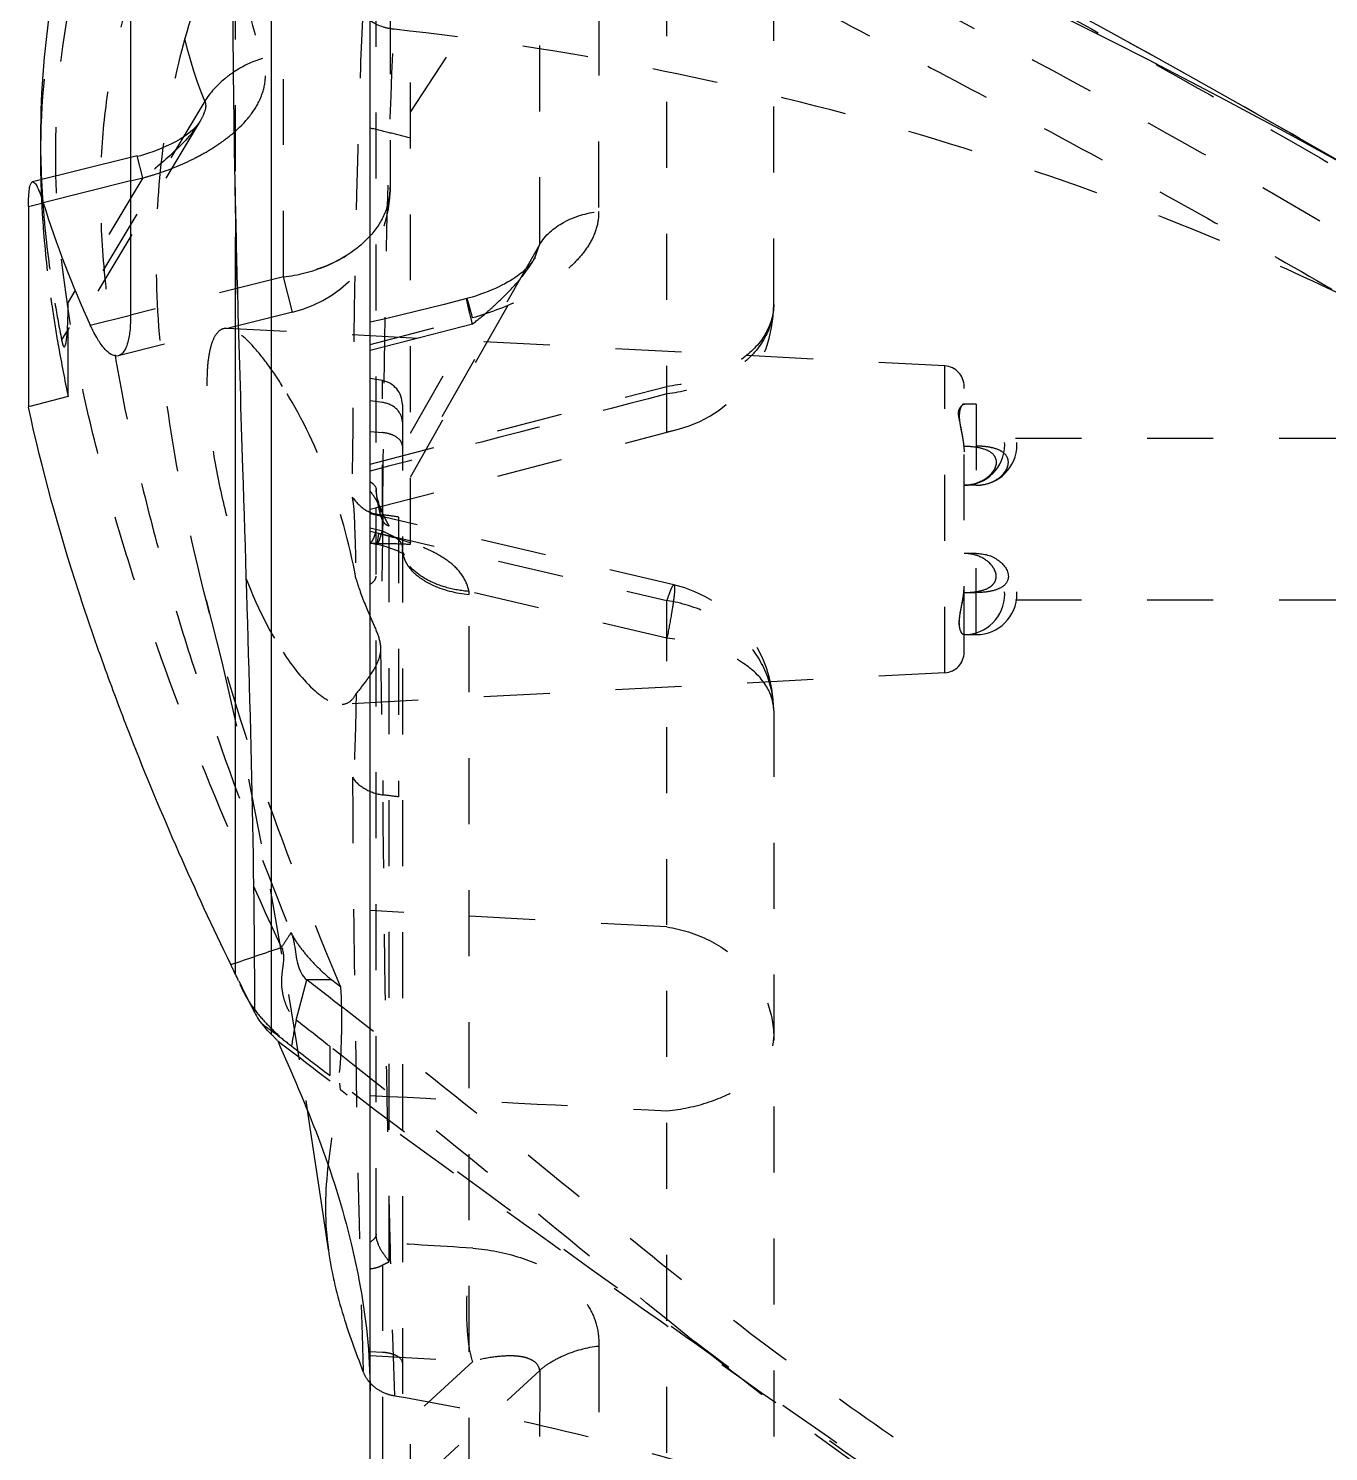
# Model space of a CAD drawing. Header units: millimetres. Extents: x 1540 to 3369, y -3458 to 1222.
# Drawn here: x 2576.2 to 2608.41, y -351.74 to -316.5 of the extents above; entities that cross this region are included whole.
import ezdxf

# ---------------------------------------------------------------- set-up
doc = ezdxf.new("R2010")
doc.units = ezdxf.units.MM
doc.header["$LTSCALE"] = 16.335
doc.linetypes.add('HIDDEN', pattern=[0.2, 0.1, -0.1])
doc.layers.add('21', color=7, linetype='CONTINUOUS')

msp = doc.modelspace()

# ---------------------------------------------------------------- linework, layer by layer
at = {"layer": '21', "color": 7, "linetype": 'Continuous'}
for p, q in [((2584.662, -635.737), (2584.662, -215.737)), ((2582.218, -341.407), (2582.219, -301.655)), ((2578.729, -311.262), (2578.729, -323.593)), ((2578.729, -319.689), (2576.297, -320.296)), ((2578.729, -320.272), (2576.565, -320.811)), ((2581.313, -320.417), (2581.318, -320.63)), ((2581.318, -320.63), (2581.318, -320.639)), ((2576.197, -320.903), (2576.197, -325.869)), ((2581.326, -339.915), (2581.326, -323.299)), ((2577.73, -323.842), (2578.729, -323.593)), ((2581.792, -339.657), (2581.794, -339.901)), ((2581.794, -339.901), (2581.795, -340.145)), ((2581.406, -340.077), (2581.444, -340.157)), ((2581.795, -340.145), (2581.796, -340.858))]:
    msp.add_line(p, q, dxfattribs=at)
at = {"layer": '21', "color": 8, "linetype": 'HIDDEN'}
for p, q in [((2594.662, -323.332), (2594.662, -263.952)), ((2592.018, -326.484), (2592.018, -264.521)), ((2582.518, -322.648), (2582.518, -287.633)), ((2585.162, -289.86), (2585.162, -320.42)), ((2581.328, -323.299), (2581.326, -306.466)), ((2584.812, -346.35), (2584.812, -306.87)), ((2590.332, -312.758), (2590.323, -321.027)), ((2585.662, -318.572), (2588.867, -313.648)), ((2601.621, -316.104), (2603.005, -316.797)), ((2585.662, -329.266), (2585.662, -316.476)), ((2603.005, -316.797), (2603.936, -317.268)), ((2604.14, -317.216), (2603.09, -316.638)), ((2603.936, -317.268), (2604.392, -317.502)), ((2605.132, -317.768), (2604.14, -317.216)), ((2604.392, -317.502), (2604.999, -317.817)), ((2604.999, -317.817), (2605.85, -318.265)), ((2606.168, -318.351), (2605.132, -317.768)), ((2580.567, -318.297), (2577.018, -324.206)), ((2605.85, -318.265), (2606.634, -318.681)), ((2607.376, -319.038), (2606.168, -318.351)), ((2580.444, -318.8), (2577.101, -324.362)), ((2580.433, -318.818), (2580.399, -318.868)), ((2606.634, -318.681), (2607.227, -319)), ((2576.494, -319.189), (2576.494, -319.662)), ((2607.227, -319), (2607.752, -319.286)), ((2608.876, -319.899), (2607.376, -319.038)), ((2607.752, -319.286), (2608.31, -319.593)), ((2608.31, -319.593), (2608.803, -319.867)), ((2578.894, -319.648), (2578.729, -319.689)), ((2579.03, -320.196), (2578.894, -319.648)), ((2579.03, -320.196), (2577.183, -323.271)), ((2578.729, -320.272), (2579.03, -320.196)), ((2581.317, -320.58), (2581.315, -320.416)), ((2581.315, -320.434), (2581.324, -321.713)), ((2581.318, -320.64), (2581.317, -320.58)), ((2576.197, -320.903), (2576.565, -320.811)), ((2576.524, -320.813), (2576.527, -320.869)), ((2581.324, -321.713), (2581.328, -323.073)), ((2588.859, -321.855), (2585.662, -327.487)), ((2588.746, -322.172), (2588.859, -321.855)), ((2585.662, -327.607), (2588.72, -322.219)), ((2588.72, -322.219), (2588.746, -322.172)), ((2582.518, -322.649), (2578.729, -323.593)), ((2582.737, -323.525), (2582.518, -322.649)), ((2577.183, -325.612), (2577.183, -323.271)), ((2587.055, -323.185), (2586.498, -323.328)), ((2587.055, -323.185), (2587.055, -323.185)), ((2582.737, -323.525), (2578.421, -324.602)), ((2584.662, -324.322), (2587.197, -323.663)), ((2585.662, -326.52), (2587.197, -323.816)), ((2587.197, -323.816), (2585.662, -324.212)), ((2598.902, -324.854), (2581.119, -323.922)), ((2585.662, -324.212), (2584.662, -324.47)), ((2598.902, -332.449), (2598.902, -324.854)), ((2584.966, -325.216), (2584.662, -325.163)), ((2584.966, -328.937), (2584.966, -325.216)), ((2577.183, -325.612), (2576.197, -325.869)), ((2584.662, -327.288), (2592.018, -325.358)), ((2599.379, -331.942), (2599.379, -325.361)), ((2584.966, -325.757), (2584.662, -325.713)), ((2585.462, -325.808), (2585.462, -354.982)), ((2599.379, -325.812), (2599.365, -325.796)), ((2599.681, -325.796), (2599.367, -325.796)), ((2599.681, -325.796), (2599.681, -327.808)), ((2584.662, -328.403), (2592.272, -326.428)), ((2584.662, -326.473), (2584.966, -326.503)), ((2690.494, -326.651), (2599.379, -326.651)), ((2584.812, -327.912), (2584.812, -327.917)), ((2599.681, -327.807), (2599.379, -327.807)), ((2592.191, -330.276), (2584.662, -328.519)), ((2584.975, -328.547), (2584.922, -331.849)), ((2585.365, -328.595), (2585.365, -335.525)), ((2584.662, -328.863), (2584.966, -328.937)), ((2584.662, -328.946), (2592.018, -330.663)), ((2584.872, -329.005), (2584.662, -328.956)), ((2585.137, -347.037), (2585.137, -328.813)), ((2584.662, -329.229), (2584.844, -329.273)), ((2584.843, -329.272), (2584.844, -329.273)), ((2584.845, -329.266), (2585.003, -329.307)), ((2585.003, -329.307), (2585.33, -329.425)), ((2585.33, -329.425), (2585.498, -329.517)), ((2585.462, -329.387), (2585.462, -329.379)), ((2599.681, -331.492), (2599.681, -329.495)), ((2585.498, -329.517), (2585.518, -329.533)), ((2599.681, -329.496), (2599.379, -329.496)), ((2592.018, -331.594), (2587.113, -330.435)), ((2587.115, -355.803), (2587.115, -330.513)), ((2599.379, -330.465), (2599.681, -330.465)), ((2592.018, -368.099), (2592.018, -330.663)), ((2690.494, -330.651), (2599.379, -330.651)), ((2599.379, -331.491), (2599.365, -331.507)), ((2599.367, -331.507), (2599.681, -331.507)), ((2584.922, -331.849), (2584.981, -335.474)), ((2598.902, -332.449), (2583.968, -333.232)), ((2594.662, -333.392), (2594.662, -364.947)), ((2592.018, -338.746), (2584.662, -338.338)), ((2582.834, -341.056), (2583.093, -340.056)), ((2583.712, -340.056), (2583.093, -340.056)), ((2583.712, -340.056), (2583.929, -340.221)), ((2583.662, -341.701), (2583.662, -342.422)), ((2583.925, -342.779), (2583.914, -342.614)), ((2584.966, -347.116), (2584.966, -355.536)), ((2584.662, -349.255), (2584.966, -349.278)), ((2584.662, -349.355), (2587.204, -349.503)), ((2587.204, -349.503), (2585.662, -350.926)), ((2585.662, -352.686), (2588.865, -349.726)), ((2585.662, -366.258), (2585.662, -350.926))]:
    msp.add_line(p, q, dxfattribs=at)
for points in [[(2580.399, -318.868), (2580.337, -318.94), (2580.263, -319.013), (2580.174, -319.087), (2580.068, -319.162), (2579.955, -319.233), (2579.84, -319.299), (2579.725, -319.358), (2579.612, -319.412), (2579.5, -319.462), (2579.389, -319.507), (2579.281, -319.548), (2579.174, -319.585)], [(2579.174, -319.585), (2579.072, -319.618), (2578.974, -319.646), (2578.898, -319.667)], [(2588.749, -322.17), (2588.738, -322.19), (2588.727, -322.207), (2588.714, -322.227), (2588.699, -322.248), (2588.677, -322.277), (2588.648, -322.313), (2588.619, -322.348), (2588.589, -322.381), (2588.558, -322.414), (2588.528, -322.445), (2588.496, -322.476), (2588.463, -322.505), (2588.428, -322.535), (2588.39, -322.566), (2588.348, -322.598), (2588.302, -322.632), (2588.251, -322.667), (2588.196, -322.703), (2588.135, -322.741), (2588.07, -322.779), (2588.001, -322.817), (2587.927, -322.856), (2587.849, -322.894), (2587.767, -322.933), (2587.681, -322.971), (2587.591, -323.008), (2587.498, -323.044), (2587.4, -323.079), (2587.3, -323.113)], [(2587.3, -323.113), (2587.195, -323.146), (2587.086, -323.177), (2587.055, -323.185)], [(2586.498, -323.328), (2585.04, -323.684), (2584.662, -323.77)], [(2584.889, -328.304), (2584.877, -328.251), (2584.862, -328.194), (2584.848, -328.148), (2584.838, -328.11), (2584.828, -328.064), (2584.819, -328.007), (2584.813, -327.947), (2584.812, -327.912)], [(2584.874, -328.274), (2584.85, -328.231), (2584.83, -328.195), (2584.823, -328.183)], [(2584.823, -328.183), (2584.824, -328.184), (2584.845, -328.229), (2584.867, -328.283), (2584.887, -328.342), (2584.904, -328.397), (2584.917, -328.437), (2584.923, -328.456)], [(2584.965, -328.474), (2584.943, -328.424), (2584.92, -328.371), (2584.897, -328.321), (2584.874, -328.274)], [(2584.923, -328.456), (2584.929, -328.472), (2584.922, -328.445), (2584.911, -328.4), (2584.889, -328.304)], [(2585.518, -329.533), (2585.518, -329.533), (2585.485, -329.477), (2585.462, -329.379)], [(2585.463, -329.402), (2585.463, -329.393), (2585.462, -329.387)], [(2580.599, -330.65), (2580.986, -332.181), (2581.65, -335.083), (2582.187, -337.81), (2582.641, -340.421)], [(2582.641, -340.421), (2583.066, -343.046), (2583.119, -343.393)], [(2593.453, -349.579), (2592.737, -349.045), (2592.629, -348.96)]]:
    msp.add_lwpolyline(points, dxfattribs=at)
at = {"layer": '21', "color": 7, "linetype": 'Continuous'}
msp.add_lwpolyline([(2583.119, -343.393), (2583.493, -345.849), (2583.621, -346.742)], dxfattribs=at)
at = {"layer": '21', "color": 8, "linetype": 'HIDDEN'}
for centre, radius, start, end in [((4240.673, -319.548), 1651.816, 179.795336, 180.080024), ((2567.177, -391.312), 74.433, 76.01703, 76.41392), ((2567.302, -390.81), 73.916, 75.61793, 76.01689), ((2598.917, -319.66), 22.422, 180.0057, 181.4793), ((2599.884, -319.635), 23.39, 181.4789, 182.8875), ((2600.05, -319.15), 23.555, 182.6337, 184.0871), ((2581.962, -320.42), 3.2, 284.005, 0), ((2607.539, -318.905), 31.083, 187.8737, 188.2), ((2609.053, -318.681), 32.613, 188.2098, 189.7579), ((2606.745, -318.298), 30.308, 189.4976, 191.2391), ((2564.304, -323.278), 12.879, 358.5528, 0.0343), ((2582.115, -317.228), 8.32, 307.6467, 311.0471), ((2591.462, -323.332), 3.2, 280, 0), ((2610.601, -318.421), 34.182, 189.748, 190.0325), ((2612.39, -318.099), 36, 190.0411, 192.0458), ((2598.876, -325.356), 0.503, 359.5935, 87), ((2584.862, -325.807), 0.6, 0, 80), ((2599.379, -326.802), 1.006, 270, 90), ((2599.681, -326.802), 1.006, 270, 90), ((2599.378, -326.823), 0.984, 270.0243, 278.3688), ((2583.149, -329.181), 1.948, 29.7892, 33.1857), ((2583.178, -329.164), 1.914, 27.6779, 29.7851), ((2581.523, -329.927), 3.737, 22.8784, 24.2172), ((2575.554, -399.029), 71.117, 82.06913, 82.38601), ((2584.212, -328.858), 0.6, 318.5904, 0), ((2586.171, -329.372), 0.709, 180.062, 192.7356), ((2599.379, -330.501), 1.006, 270, 90), ((2599.681, -330.501), 1.006, 270, 90), ((2599.38, -330.473), 0.977, 72.4984, 89.9757), ((2585.402, -330.513), 1.713, 0.0031, 2.5938), ((2591.462, -333.392), 3.2, 0, 76.8495), ((2598.876, -331.947), 0.503, 273, 0.4065), ((3152.179, -332.137), 567.959, 180.29261, 181.77895), ((2575.578, -411.186), 76.292, 82.6294, 82.92071), ((2422.503, -548.146), 262.851, 52.10491, 52.34125), ((2433.575, -533.805), 243.783, 52.00024, 52.24688), ((2672.71, -224.655), 147.744, 232.30573, 233.07329), ((2585.556, -346.326), 0.747, 195.5266, 201.4765), ((5519.278, -355.609), 2928.955, 179.873138, 180.091058), ((5706.346, -356.241), 3117.487, 179.880265, 180.083467), ((2585.454, -349.232), 1.137, 248.3889, 260.7578)]:
    msp.add_arc(centre, radius, start, end, dxfattribs=at)
at = {"layer": '21', "color": 7, "linetype": 'Continuous'}
for centre, radius, start, end in [((2599.226, -319.186), 22.73, 180.0084, 182.6405), ((2998.437, -311.965), 417.209, 181.19003, 181.55679), ((2600.881, -313.204), 25.478, 197.3733, 204.6793), ((2556.705, -352.042), 27.445, 25.8458, 26.2232), ((2669.239, -296.522), 98.04, 206.42792, 206.73262), ((2670.875, -295.699), 99.872, 206.73216, 206.88329), ((2583.419, -340.014), 1.829, 207.5003, 213.9129), ((2584.432, -339.156), 3.157, 218.7025, 220.894), ((2571.312, -352.323), 15.431, 44.7555, 45.0281), ((2571.41, -352.226), 15.293, 44.4823, 44.7564), ((2571.508, -352.13), 15.155, 44.2061, 44.4815)]:
    msp.add_arc(centre, radius, start, end, dxfattribs=at)
at = {"layer": '21', "color": 8, "linetype": 'HIDDEN'}
for points, knots in [([(2628.161, -338.702), (2628.066, -337.313), (2627.808, -335.237), (2627.334, -332.495), (2626.789, -329.767), (2625.912, -326.382), (2624.482, -322.424), (2622.662, -318.62), (2620.462, -315.035), (2617.937, -311.682), (2615.115, -308.573), (2612.019, -305.732), (2608.693, -303.157), (2605.177, -300.826), (2601.5, -298.713), (2597.681, -296.834), (2592.47, -294.697), (2588.399, -293.563), (2585.663, -293.025)], [0, 0, 0, 0, 0.062096, 0.093142, 0.124113, 0.18616, 0.248959, 0.311535, 0.3739, 0.436251, 0.49852, 0.560916, 0.623433, 0.685927, 0.748944, 0.812487, 0.875622, 1, 1, 1, 1]), ([(2627.025, -339.693), (2626.536, -337.53), (2625.556, -334.296), (2623.604, -330.209), (2621.758, -327.225), (2619.563, -324.416), (2617.131, -321.82), (2614.506, -319.46), (2611.685, -317.289), (2608.665, -315.204), (2605.443, -313.184), (2602.043, -311.243), (2598.528, -309.397), (2594.976, -307.715), (2590.391, -305.814), (2586.94, -304.655), (2584.66, -303.997)], [0, 0, 0, 0, 0.114642, 0.173467, 0.233714, 0.295635, 0.357376, 0.417369, 0.477868, 0.541236, 0.606983, 0.674348, 0.743547, 0.812145, 0.877393, 1, 1, 1, 1]), ([(2603.09, -316.637), (2601.397, -315.71), (2598.005, -313.896), (2593.696, -311.746), (2590.237, -310.063), (2586.762, -308.444), (2584.147, -307.274), (2582.413, -306.489)], [0, 0, 0, 0, 0.251283, 0.500846, 0.626989, 0.752173, 1, 1, 1, 1]), ([(2583.664, -307.218), (2584.721, -307.686), (2586.323, -308.365), (2588.448, -309.319), (2590.041, -310.078), (2591.633, -310.86), (2593.759, -311.915), (2596.416, -313.25), (2599.582, -314.91), (2603.789, -317.176), (2608.996, -320.132), (2614.134, -323.223), (2618.149, -325.852), (2620.589, -327.586), (2622.471, -329.05), (2624.284, -330.59), (2626.355, -332.779), (2628.291, -335.913), (2629.244, -338.203), (2629.651, -339.395)], [0, 0, 0, 0, 0.060468, 0.090965, 0.121746, 0.152702, 0.183704, 0.245812, 0.308162, 0.37058, 0.495619, 0.621132, 0.683971, 0.746487, 0.777548, 0.808532, 0.870841, 0.934152, 1, 1, 1, 1]), ([(2582.468, -339.248), (2581.757, -337.732), (2580.441, -334.705), (2579.026, -330.889), (2578.108, -327.819), (2577.496, -325.358), (2577.013, -322.59), (2576.745, -318.859), (2577.232, -314.989), (2578.489, -311.932), (2579.568, -310.248), (2580.725, -308.838), (2581.743, -307.941), (2582.462, -307.42)], [0, 0, 0, 0, 0.14568, 0.286977, 0.353777, 0.424323, 0.507487, 0.597902, 0.749227, 0.841626, 0.88296, 0.92276, 1, 1, 1, 1]), ([(2583.662, -308.258), (2584.629, -308.663), (2586.548, -309.554), (2589.437, -311.064), (2592.519, -312.713), (2597.234, -315.238), (2603.347, -318.437), (2609.291, -321.873), (2613.686, -324.564), (2616.743, -326.526), (2619.678, -328.529), (2622.43, -330.68), (2624.977, -333.07), (2626.959, -336.009), (2628.633, -339.274), (2629.46, -341.655), (2629.767, -342.907)], [0, 0, 0, 0, 0.053034, 0.106885, 0.164878, 0.229826, 0.377389, 0.513797, 0.576987, 0.637998, 0.697538, 0.756593, 0.814653, 0.873257, 0.934817, 1, 1, 1, 1]), ([(2582.696, -309.588), (2582.351, -309.935), (2581.677, -310.648), (2580.73, -311.783), (2579.876, -313.018), (2579.167, -314.393), (2578.604, -315.908), (2578.21, -317.565), (2577.986, -319.356), (2577.961, -321.275), (2578.134, -323.3), (2578.468, -325.409), (2578.939, -327.579), (2579.518, -329.797), (2580.194, -332.049), (2581.23, -335.096), (2582.098, -337.371), (2582.705, -338.885)], [0, 0, 0, 0, 0.046961, 0.093904, 0.141404, 0.190424, 0.241677, 0.29578, 0.353128, 0.414241, 0.479213, 0.547519, 0.618581, 0.691832, 0.766969, 0.843726, 1, 1, 1, 1]), ([(2580.598, -330.649), (2580.312, -329.539), (2579.832, -327.361), (2579.393, -324.154), (2579.321, -321.137), (2579.646, -318.358), (2580.294, -315.834), (2581.235, -313.556), (2582.462, -311.529), (2583.419, -310.308), (2583.914, -309.72)], [0, 0, 0, 0, 0.155348, 0.302003, 0.437915, 0.563201, 0.679909, 0.790052, 0.895905, 1, 1, 1, 1]), ([(2580.567, -318.297), (2580.029, -316.998), (2579.654, -314.791), (2579.927, -311.83), (2580.309, -310.308), (2580.56, -309.547)], [0, 0, 0, 0, 0.473783, 0.72997, 1, 1, 1, 1]), ([(2583.933, -310.007), (2584.974, -310.477), (2587.035, -311.451), (2590.083, -313.009), (2593.126, -314.626), (2596.216, -316.254), (2599.355, -317.883), (2602.489, -319.574), (2605.608, -321.299), (2607.672, -322.478), (2608.701, -323.075)], [0, 0, 0, 0, 0.12223, 0.244136, 0.366625, 0.491265, 0.618235, 0.745411, 0.872592, 1, 1, 1, 1]), ([(2581.41, -311.81), (2581.315, -312.726), (2581.31, -314.572), (2581.705, -316.376), (2581.994, -317.24)], [0, 0, 0, 0, 0.502511, 1, 1, 1, 1]), ([(2577.174, -314.539), (2577.062, -314.933), (2576.654, -316.61), (2576.495, -318.345), (2576.495, -319.662)], [0, 0, 0, 0, 0.236979, 1, 1, 1, 1]), ([(2584.478, -316.092), (2584.437, -317.025), (2584.291, -321.026), (2584.236, -325.03), (2584.218, -328.1)], [0, 0, 0, 0, 0.233187, 1, 1, 1, 1]), ([(2585.255, -316.515), (2585.167, -316.506), (2584.875, -316.451), (2584.577, -316.28), (2584.478, -316.092)], [0, 0, 0, 0, 0.294948, 1, 1, 1, 1]), ([(2584.976, -328.543), (2584.985, -327.461), (2585.025, -323.451), (2585.111, -319.44), (2585.255, -316.515)], [0, 0, 0, 0, 0.269764, 1, 1, 1, 1]), ([(2608.701, -323.075), (2606.94, -322.232), (2603.277, -320.704), (2597.539, -318.83), (2591.507, -317.375), (2587.362, -316.747), (2585.255, -316.515)], [0, 0, 0, 0, 0.239566, 0.486247, 0.73996, 1, 1, 1, 1]), ([(2621.48, -328.013), (2620.055, -326.916), (2617.081, -324.844), (2612.477, -321.999), (2607.802, -319.266), (2604.671, -317.504), (2603.09, -316.637)], [0, 0, 0, 0, 0.249289, 0.501921, 0.750128, 1, 1, 1, 1]), ([(2581.306, -319.054), (2581.45, -318.928), (2581.706, -318.666), (2581.978, -318.212), (2582.1, -317.722), (2582.047, -317.394), (2581.994, -317.24)], [0, 0, 0, 0, 0.278631, 0.529835, 0.763035, 1, 1, 1, 1]), ([(2581.279, -317.579), (2581.204, -317.63), (2580.933, -317.832), (2580.695, -318.085), (2580.567, -318.297)], [0, 0, 0, 0, 0.26807, 1, 1, 1, 1]), ([(2580.567, -318.297), (2580.582, -318.334), (2580.601, -318.442), (2580.543, -318.615), (2580.481, -318.738), (2580.444, -318.8)], [0, 0, 0, 0, 0.222231, 0.592913, 1, 1, 1, 1]), ([(2580.442, -318.804), (2580.287, -319.068), (2579.824, -319.558), (2579.32, -319.987), (2579.03, -320.196)], [0, 0, 0, 0, 0.462111, 1, 1, 1, 1]), ([(2580.886, -319.375), (2580.924, -319.35), (2581.069, -319.249), (2581.208, -319.14), (2581.306, -319.054)], [0, 0, 0, 0, 0.256626, 1, 1, 1, 1]), ([(2580.309, -319.712), (2580.36, -319.687), (2580.558, -319.583), (2580.749, -319.468), (2580.886, -319.375)], [0, 0, 0, 0, 0.255766, 1, 1, 1, 1]), ([(2579.03, -320.197), (2579.143, -320.166), (2579.581, -320.037), (2580.006, -319.866), (2580.309, -319.712)], [0, 0, 0, 0, 0.255413, 1, 1, 1, 1]), ([(2582.518, -322.649), (2582.875, -322.604), (2583.552, -322.436), (2584.418, -321.941), (2585.013, -321.251), (2585.162, -320.686), (2585.162, -320.42)], [0, 0, 0, 0, 0.287986, 0.552354, 0.786992, 1, 1, 1, 1]), ([(2585.162, -320.42), (2585.162, -320.626), (2585.077, -321.054), (2584.846, -321.42), (2584.703, -321.587)], [0, 0, 0, 0, 0.483804, 1, 1, 1, 1]), ([(2576.527, -320.869), (2576.537, -321.057), (2576.586, -321.824), (2576.67, -322.588), (2576.75, -323.163)], [0, 0, 0, 0, 0.244974, 1, 1, 1, 1]), ([(2576.555, -320.829), (2576.569, -321.033), (2576.639, -321.86), (2576.75, -322.683), (2576.853, -323.299)], [0, 0, 0, 0, 0.246412, 1, 1, 1, 1]), ([(2590.323, -321.027), (2590.327, -321.17), (2590.285, -321.465), (2590.085, -321.879), (2589.778, -322.265), (2589.23, -322.756), (2588.369, -323.264), (2587.602, -323.549), (2587.197, -323.663)], [0, 0, 0, 0, 0.098645, 0.201988, 0.314498, 0.437255, 0.708926, 1, 1, 1, 1]), ([(2588.859, -321.855), (2588.993, -321.618), (2589.459, -321.223), (2590.024, -321.066), (2590.323, -321.027)], [0, 0, 0, 0, 0.474563, 1, 1, 1, 1]), ([(2584.703, -321.587), (2584.582, -321.73), (2583.972, -322.289), (2583.146, -322.569), (2582.518, -322.648)], [0, 0, 0, 0, 0.228781, 1, 1, 1, 1]), ([(2588.276, -322.82), (2588.318, -322.772), (2588.479, -322.582), (2588.628, -322.381), (2588.721, -322.22)], [0, 0, 0, 0, 0.256221, 1, 1, 1, 1]), ([(2587.578, -323.502), (2587.641, -323.448), (2587.884, -323.231), (2588.115, -323.001), (2588.276, -322.82)], [0, 0, 0, 0, 0.254941, 1, 1, 1, 1]), ([(2587.197, -323.816), (2587.174, -323.724), (2587.143, -323.597), (2587.106, -323.44), (2587.085, -323.35), (2587.072, -323.282), (2587.059, -323.231), (2587.058, -323.205), (2587.052, -323.187), (2587.055, -323.185)], [0, 0, 0, 0, 0.435884, 0.608394, 0.749453, 0.858648, 0.936403, 0.983265, 1, 1, 1, 1]), ([(2587.055, -323.185), (2587.058, -323.184), (2587.061, -323.199), (2587.069, -323.215), (2587.081, -323.255), (2587.097, -323.306), (2587.116, -323.374), (2587.15, -323.494), (2587.177, -323.592), (2587.197, -323.663)], [0, 0, 0, 0, 0.015774, 0.061458, 0.138232, 0.246909, 0.387821, 0.560599, 1, 1, 1, 1]), ([(2594.662, -323.332), (2594.662, -323.597), (2594.513, -324.159), (2593.917, -324.845), (2593.052, -325.336), (2592.375, -325.503), (2592.018, -325.547)], [0, 0, 0, 0, 0.212358, 0.446758, 0.711389, 1, 1, 1, 1]), ([(2594.662, -323.332), (2594.662, -323.575), (2594.506, -324.101), (2593.905, -324.723), (2593.044, -325.167), (2592.373, -325.318), (2592.018, -325.358)], [0, 0, 0, 0, 0.202589, 0.433524, 0.702148, 1, 1, 1, 1]), ([(2577.1, -324.363), (2577.12, -324.329), (2577.137, -324.228), (2577.158, -324.058), (2577.17, -323.842), (2577.176, -323.686), (2577.178, -323.604)], [0, 0, 0, 0, 0.155055, 0.389815, 0.675781, 1, 1, 1, 1]), ([(2577.018, -324.206), (2577.025, -324.24), (2577.04, -324.295), (2577.053, -324.352), (2577.084, -324.387), (2577.097, -324.37), (2577.1, -324.363)], [0, 0, 0, 0, 0.492211, 0.780547, 0.894405, 1, 1, 1, 1]), ([(2581.119, -323.922), (2581.062, -323.919), (2580.933, -323.953), (2580.794, -324.129), (2580.699, -324.391), (2580.638, -324.746), (2580.613, -325.19), (2580.627, -325.712), (2580.677, -326.301), (2580.796, -327.174), (2581.024, -328.312), (2581.503, -330.026), (2582.045, -331.244), (2582.507, -331.944)], [0, 0, 0, 0, 0.019961, 0.043386, 0.075205, 0.117116, 0.169199, 0.230674, 0.30021, 0.376119, 0.539513, 0.706013, 1, 1, 1, 1]), ([(2582.494, -325.358), (2582.367, -325.157), (2582.126, -324.799), (2581.76, -324.349), (2581.446, -324.045), (2581.217, -323.927), (2581.119, -323.922)], [0, 0, 0, 0, 0.350971, 0.639113, 0.854613, 1, 1, 1, 1]), ([(2584.311, -330.114), (2584.153, -329.233), (2583.682, -327.583), (2582.925, -326.043), (2582.494, -325.358)], [0, 0, 0, 0, 0.524857, 1, 1, 1, 1]), ([(2585.462, -326.24), (2585.462, -326.125), (2585.341, -325.876), (2585.096, -325.776), (2584.966, -325.757)], [0, 0, 0, 0, 0.46732, 1, 1, 1, 1]), ([(2599.242, -325.957), (2599.225, -326.02), (2599.254, -326.175), (2599.304, -326.412), (2599.352, -326.688), (2599.379, -326.881), (2599.379, -326.98)], [0, 0, 0, 0, 0.189658, 0.436324, 0.713632, 1, 1, 1, 1]), ([(2599.379, -325.812), (2599.379, -325.807), (2599.377, -325.798), (2599.364, -325.794), (2599.351, -325.803), (2599.328, -325.829), (2599.284, -325.876), (2599.25, -325.925), (2599.242, -325.957)], [0, 0, 0, 0, 0.057153, 0.101732, 0.1604, 0.25144, 0.566573, 1, 1, 1, 1]), ([(2599.29, -325.895), (2599.285, -325.909), (2599.265, -325.976), (2599.258, -326.046), (2599.259, -326.101)], [0, 0, 0, 0, 0.209697, 1, 1, 1, 1]), ([(2599.367, -325.796), (2599.353, -325.796), (2599.319, -325.833), (2599.3, -325.869), (2599.29, -325.895)], [0, 0, 0, 0, 0.341422, 1, 1, 1, 1]), ([(2599.259, -326.101), (2599.259, -326.117), (2599.262, -326.188), (2599.272, -326.259), (2599.281, -326.313)], [0, 0, 0, 0, 0.230372, 1, 1, 1, 1]), ([(2599.281, -326.313), (2599.284, -326.332), (2599.298, -326.41), (2599.314, -326.488), (2599.326, -326.547)], [0, 0, 0, 0, 0.240232, 1, 1, 1, 1]), ([(2585.221, -326.565), (2585.201, -326.557), (2585.119, -326.527), (2585.033, -326.51), (2584.966, -326.503)], [0, 0, 0, 0, 0.237989, 1, 1, 1, 1]), ([(2585.462, -326.836), (2585.462, -326.781), (2585.4, -326.657), (2585.286, -326.592), (2585.221, -326.565)], [0, 0, 0, 0, 0.434404, 1, 1, 1, 1]), ([(2599.379, -326.838), (2599.486, -326.838), (2599.687, -326.852), (2599.886, -326.905), (2599.971, -326.949)], [0, 0, 0, 0, 0.527958, 1, 1, 1, 1]), ([(2600.476, -327.237), (2600.476, -327.177), (2600.43, -327.045), (2600.251, -326.926), (2600.026, -326.862), (2599.86, -326.844), (2599.772, -326.84)], [0, 0, 0, 0, 0.206803, 0.434366, 0.702704, 1, 1, 1, 1]), ([(2599.971, -326.949), (2600.028, -326.978), (2600.132, -327.052), (2600.174, -327.178), (2600.175, -327.237)], [0, 0, 0, 0, 0.521627, 1, 1, 1, 1]), ([(2600.175, -327.237), (2600.175, -327.374), (2599.977, -327.66), (2599.685, -327.773), (2599.522, -327.797)], [0, 0, 0, 0, 0.454005, 1, 1, 1, 1]), ([(2584.662, -327.718), (2584.684, -327.731), (2584.753, -327.775), (2584.81, -327.854), (2584.812, -327.912)], [0, 0, 0, 0, 0.304903, 1, 1, 1, 1]), ([(2599.681, -327.807), (2599.833, -327.807), (2600.126, -327.74), (2600.363, -327.539), (2600.428, -327.417)], [0, 0, 0, 0, 0.522626, 1, 1, 1, 1]), ([(2584.812, -327.917), (2584.812, -327.942), (2584.816, -328.046), (2584.83, -328.15), (2584.845, -328.228)], [0, 0, 0, 0, 0.242375, 1, 1, 1, 1]), ([(2584.218, -328.1), (2584.235, -328.196), (2584.26, -328.378), (2584.272, -328.643), (2584.278, -328.893), (2584.292, -329.22), (2584.302, -329.627), (2584.308, -329.952), (2584.311, -330.114)], [0, 0, 0, 0, 0.14554, 0.272714, 0.394084, 0.517033, 0.759929, 1, 1, 1, 1]), ([(2584.218, -328.1), (2584.305, -328.204), (2584.499, -328.446), (2584.811, -328.53), (2584.976, -328.543)], [0, 0, 0, 0, 0.451755, 1, 1, 1, 1]), ([(2584.845, -328.228), (2584.857, -328.294), (2584.886, -328.421), (2584.916, -328.548), (2584.936, -328.606)], [0, 0, 0, 0, 0.522024, 1, 1, 1, 1]), ([(2584.96, -328.664), (2584.978, -328.7), (2585.023, -328.768), (2585.098, -328.805), (2585.137, -328.813)], [0, 0, 0, 0, 0.496126, 1, 1, 1, 1]), ([(2584.872, -329.006), (2584.863, -329.056), (2584.85, -329.136), (2584.839, -329.216), (2584.84, -329.245)], [0, 0, 0, 0, 0.64108, 1, 1, 1, 1]), ([(2584.845, -329.266), (2584.853, -329.268), (2584.868, -329.227), (2584.892, -329.177), (2584.927, -329.066), (2584.952, -328.985), (2584.966, -328.937)], [0, 0, 0, 0, 0.070318, 0.25911, 0.569078, 1, 1, 1, 1]), ([(2584.966, -328.937), (2585.027, -328.969), (2585.143, -329.024), (2585.303, -329.103), (2585.432, -329.212), (2585.462, -329.319), (2585.462, -329.372)], [0, 0, 0, 0, 0.295266, 0.553554, 0.769748, 1, 1, 1, 1]), ([(2584.662, -329.244), (2584.829, -329.246), (2585.162, -329.243), (2585.495, -329.261), (2585.661, -329.266)], [0, 0, 0, 0, 0.501301, 1, 1, 1, 1]), ([(2584.84, -329.245), (2584.84, -329.248), (2584.84, -329.254), (2584.841, -329.265), (2584.845, -329.266)], [0, 0, 0, 0, 0.397665, 1, 1, 1, 1]), ([(2587.113, -330.436), (2587.084, -330.29), (2586.959, -330.005), (2586.615, -329.676), (2586.179, -329.423), (2585.853, -329.296), (2585.683, -329.238)], [0, 0, 0, 0, 0.228192, 0.463259, 0.721631, 1, 1, 1, 1]), ([(2585.48, -329.528), (2585.494, -329.591), (2585.525, -329.675), (2585.569, -329.751), (2585.581, -329.771)], [0, 0, 0, 0, 0.742429, 1, 1, 1, 1]), ([(2587.113, -330.436), (2586.919, -330.422), (2586.548, -330.357), (2585.957, -330.122), (2585.569, -329.798), (2585.488, -329.538)], [0, 0, 0, 0, 0.302666, 0.576376, 1, 1, 1, 1]), ([(2585.581, -329.771), (2585.6, -329.802), (2585.693, -329.933), (2585.816, -330.04), (2585.917, -330.11)], [0, 0, 0, 0, 0.233521, 1, 1, 1, 1]), ([(2600.103, -329.848), (2600.081, -329.813), (2599.967, -329.674), (2599.804, -329.582), (2599.674, -329.541)], [0, 0, 0, 0, 0.235749, 1, 1, 1, 1]), ([(2599.681, -329.496), (2599.87, -329.496), (2600.221, -329.587), (2600.476, -329.907), (2600.476, -330.065)], [0, 0, 0, 0, 0.545203, 1, 1, 1, 1]), ([(2584.311, -330.114), (2584.335, -330.197), (2584.436, -330.517), (2584.564, -330.827), (2584.662, -331.055)], [0, 0, 0, 0, 0.258785, 1, 1, 1, 1]), ([(2584.662, -330.255), (2584.678, -330.246), (2584.73, -330.213), (2584.776, -330.167), (2584.795, -330.127)], [0, 0, 0, 0, 0.285371, 1, 1, 1, 1]), ([(2585.917, -330.11), (2585.995, -330.165), (2586.364, -330.377), (2586.788, -330.48), (2587.115, -330.513)], [0, 0, 0, 0, 0.225655, 1, 1, 1, 1]), ([(2600.476, -330.065), (2600.476, -330.131), (2600.42, -330.275), (2600.214, -330.393), (2599.962, -330.453), (2599.777, -330.465), (2599.681, -330.465)], [0, 0, 0, 0, 0.203174, 0.431656, 0.703054, 1, 1, 1, 1]), ([(2600.175, -330.066), (2600.175, -330.048), (2600.167, -329.971), (2600.135, -329.898), (2600.103, -329.848)], [0, 0, 0, 0, 0.23307, 1, 1, 1, 1]), ([(2592.018, -330.663), (2592.037, -330.606), (2592.07, -330.51), (2592.119, -330.383), (2592.151, -330.318), (2592.179, -330.276), (2592.19, -330.278)], [0, 0, 0, 0, 0.421637, 0.72839, 0.919352, 1, 1, 1, 1]), ([(2592.19, -330.278), (2592.2, -330.28), (2592.209, -330.321), (2592.208, -330.383), (2592.2, -330.498), (2592.182, -330.647), (2592.154, -330.837), (2592.101, -331.157), (2592.053, -331.413), (2592.018, -331.594)], [0, 0, 0, 0, 0.021261, 0.072481, 0.156197, 0.270982, 0.414847, 0.585713, 1, 1, 1, 1]), ([(2599.259, -331.202), (2599.261, -331.096), (2599.301, -330.867), (2599.35, -330.642), (2599.365, -330.519)], [0, 0, 0, 0, 0.460791, 1, 1, 1, 1]), ([(2599.379, -330.465), (2599.486, -330.465), (2599.687, -330.45), (2599.886, -330.398), (2599.971, -330.354)], [0, 0, 0, 0, 0.527957, 1, 1, 1, 1]), ([(2583.929, -340.221), (2583.264, -338.63), (2582.019, -335.485), (2581.01, -332.253), (2580.598, -330.649)], [0, 0, 0, 0, 0.510153, 1, 1, 1, 1]), ([(2594.662, -333.392), (2594.662, -333.07), (2594.525, -332.407), (2593.945, -331.555), (2593.075, -330.934), (2592.379, -330.718), (2592.018, -330.663)], [0, 0, 0, 0, 0.234982, 0.47834, 0.733997, 1, 1, 1, 1]), ([(2599.292, -330.929), (2599.296, -330.904), (2599.316, -330.8), (2599.337, -330.697), (2599.351, -330.617)], [0, 0, 0, 0, 0.240834, 1, 1, 1, 1]), ([(2584.662, -331.055), (2584.721, -331.19), (2584.836, -331.442), (2584.921, -331.715), (2584.923, -331.848)], [0, 0, 0, 0, 0.525586, 1, 1, 1, 1]), ([(2599.367, -331.507), (2599.355, -331.507), (2599.326, -331.479), (2599.271, -331.385), (2599.258, -331.278), (2599.259, -331.202)], [0, 0, 0, 0, 0.110525, 0.316835, 1, 1, 1, 1]), ([(2599.261, -331.212), (2599.261, -331.191), (2599.265, -331.096), (2599.279, -331.002), (2599.292, -330.929)], [0, 0, 0, 0, 0.225282, 1, 1, 1, 1]), ([(2599.292, -331.411), (2599.287, -331.398), (2599.267, -331.333), (2599.261, -331.265), (2599.261, -331.212)], [0, 0, 0, 0, 0.20923, 1, 1, 1, 1]), ([(2594.662, -333.392), (2594.662, -333.174), (2594.496, -332.693), (2593.891, -332.15), (2593.035, -331.761), (2592.372, -331.629), (2592.018, -331.594)], [0, 0, 0, 0, 0.189749, 0.416514, 0.690457, 1, 1, 1, 1]), ([(2599.379, -331.491), (2599.379, -331.497), (2599.37, -331.514), (2599.34, -331.493), (2599.315, -331.463), (2599.299, -331.43), (2599.292, -331.411)], [0, 0, 0, 0, 0.122366, 0.284773, 0.577902, 1, 1, 1, 1]), ([(2582.507, -331.944), (2582.736, -332.291), (2583.083, -332.745), (2583.612, -333.152), (2583.863, -333.237), (2583.968, -333.232)], [0, 0, 0, 0, 0.622923, 0.841734, 1, 1, 1, 1]), ([(2584.923, -331.848), (2584.923, -331.91), (2584.889, -332.15), (2584.761, -332.36), (2584.663, -332.507)], [0, 0, 0, 0, 0.261454, 1, 1, 1, 1]), ([(2584.663, -332.507), (2584.633, -332.552), (2584.522, -332.71), (2584.403, -332.86), (2584.316, -332.967)], [0, 0, 0, 0, 0.283081, 1, 1, 1, 1]), ([(2583.968, -333.232), (2584.038, -333.228), (2584.19, -333.171), (2584.279, -333.04), (2584.316, -332.967)], [0, 0, 0, 0, 0.461002, 1, 1, 1, 1]), ([(2584.316, -332.967), (2584.313, -333.147), (2584.307, -333.505), (2584.297, -333.95), (2584.283, -334.303), (2584.275, -334.561), (2584.264, -334.807), (2584.229, -334.962), (2584.227, -335.037)], [0, 0, 0, 0, 0.260241, 0.517951, 0.644375, 0.771665, 0.891236, 1, 1, 1, 1]), ([(2584.227, -335.037), (2584.294, -335.157), (2584.537, -335.356), (2584.823, -335.454), (2584.981, -335.474)], [0, 0, 0, 0, 0.464432, 1, 1, 1, 1]), ([(2585.271, -350.354), (2585.229, -349.058), (2585.086, -344.099), (2585.018, -339.138), (2584.981, -335.474)], [0, 0, 0, 0, 0.261377, 1, 1, 1, 1]), ([(2582.705, -338.885), (2582.684, -338.916), (2582.604, -339.036), (2582.528, -339.159), (2582.468, -339.248)], [0, 0, 0, 0, 0.256477, 1, 1, 1, 1]), ([(2582.705, -338.885), (2582.744, -338.98), (2582.833, -339.375), (2582.852, -339.863), (2583.093, -340.056)], [0, 0, 0, 0, 0.249735, 1, 1, 1, 1]), ([(2582.705, -338.886), (2582.758, -339.002), (2582.901, -339.222), (2583.148, -339.523), (2583.419, -339.804), (2583.61, -339.978), (2583.712, -340.056)], [0, 0, 0, 0, 0.24757, 0.500794, 0.753207, 1, 1, 1, 1]), ([(2592.018, -338.746), (2592.379, -338.801), (2593.075, -339.017), (2593.945, -339.639), (2594.525, -340.49), (2594.662, -341.153), (2594.662, -341.475)], [0, 0, 0, 0, 0.266003, 0.52166, 0.765018, 1, 1, 1, 1]), ([(2582.468, -339.248), (2582.529, -339.378), (2582.518, -339.62), (2582.469, -339.927), (2582.457, -340.194), (2582.503, -340.462), (2582.579, -340.704), (2582.692, -340.903), (2582.787, -341.006), (2582.834, -341.056)], [0, 0, 0, 0, 0.22598, 0.35512, 0.494823, 0.642373, 0.781321, 0.891316, 1, 1, 1, 1]), ([(2581.434, -340.16), (2581.468, -340.235), (2581.537, -340.386), (2581.707, -340.677), (2581.969, -341.014), (2582.325, -341.375), (2582.581, -341.592), (2582.713, -341.692)], [0, 0, 0, 0, 0.122234, 0.246905, 0.501193, 0.754862, 1, 1, 1, 1]), ([(2583.929, -340.221), (2583.934, -340.304), (2583.946, -340.471), (2583.947, -340.637), (2583.95, -340.72)], [0, 0, 0, 0, 0.500324, 1, 1, 1, 1]), ([(2583.95, -340.714), (2583.968, -341.39), (2583.916, -342.405), (2583.739, -343.74), (2583.644, -344.404), (2583.61, -344.736)], [0, 0, 0, 0, 0.502021, 0.751824, 1, 1, 1, 1]), ([(2608.391, -358.785), (2607.365, -358.08), (2605.314, -356.661), (2602.226, -354.528), (2599.107, -352.407), (2595.984, -350.254), (2592.941, -347.959), (2589.972, -345.54), (2586.996, -343.097), (2584.97, -341.508), (2583.951, -340.715)], [0, 0, 0, 0, 0.122777, 0.246119, 0.370139, 0.494882, 0.62021, 0.746032, 0.872603, 1, 1, 1, 1]), ([(2581.968, -341.13), (2582.092, -341.222), (2582.345, -341.402), (2582.589, -341.596), (2582.712, -341.692)], [0, 0, 0, 0, 0.495791, 1, 1, 1, 1]), ([(2592.018, -343.298), (2592.372, -343.262), (2593.036, -343.129), (2593.892, -342.734), (2594.497, -342.182), (2594.662, -341.696), (2594.662, -341.475)], [0, 0, 0, 0, 0.308277, 0.581628, 0.808833, 1, 1, 1, 1]), ([(2592.629, -348.96), (2591.133, -347.763), (2588.178, -345.301), (2585.183, -342.889), (2583.662, -341.701)], [0, 0, 0, 0, 0.498208, 1, 1, 1, 1]), ([(2593.452, -349.583), (2592.656, -349.02), (2589.444, -346.743), (2586.265, -344.416), (2583.914, -342.614)], [0, 0, 0, 0, 0.247642, 1, 1, 1, 1]), ([(2630.573, -378.648), (2630.376, -378.455), (2629.97, -377.976), (2629.332, -377.161), (2628.579, -376.202), (2627.358, -374.741), (2625.482, -372.851), (2622.811, -370.679), (2619.869, -368.453), (2616.78, -366.176), (2613.611, -363.877), (2610.386, -361.585), (2607.137, -359.286), (2603.869, -356.974), (2600.577, -354.656), (2596.146, -351.549), (2591.704, -348.409), (2587.251, -345.231), (2585.029, -343.608), (2583.925, -342.779)], [0, 0, 0, 0, 0.013985, 0.031847, 0.052667, 0.075931, 0.128606, 0.187699, 0.250792, 0.316155, 0.382736, 0.449817, 0.517244, 0.585079, 0.653305, 0.721895, 0.860149, 0.929814, 1, 1, 1, 1]), ([(2584.812, -346.35), (2584.812, -346.387), (2584.776, -346.473), (2584.704, -346.524), (2584.662, -346.548)], [0, 0, 0, 0, 0.438194, 1, 1, 1, 1]), ([(2584.836, -346.526), (2584.825, -346.484), (2584.814, -346.424), (2584.812, -346.365), (2584.812, -346.35)], [0, 0, 0, 0, 0.739178, 1, 1, 1, 1]), ([(2587.204, -349.503), (2587.142, -349.327), (2587.077, -348.898), (2587.046, -348.207), (2587.081, -347.451), (2587.151, -346.942), (2587.204, -346.698)], [0, 0, 0, 0, 0.197874, 0.455363, 0.735395, 1, 1, 1, 1]), ([(2587.204, -346.698), (2587.604, -346.732), (2588.373, -346.88), (2589.395, -347.348), (2590.035, -347.986), (2590.299, -348.613), (2590.334, -348.952), (2590.33, -349.124)], [0, 0, 0, 0, 0.277952, 0.535718, 0.768234, 0.881389, 1, 1, 1, 1]), ([(2585.137, -347.037), (2585.124, -347.018), (2585.072, -346.945), (2585.019, -346.873), (2584.982, -346.818)], [0, 0, 0, 0, 0.25807, 1, 1, 1, 1]), ([(2584.662, -347.213), (2584.716, -347.202), (2584.795, -347.188), (2584.899, -347.157), (2584.944, -347.129), (2584.966, -347.116)], [0, 0, 0, 0, 0.50695, 0.755666, 1, 1, 1, 1]), ([(2588.865, -349.726), (2588.943, -349.655), (2589.135, -349.516), (2589.61, -349.27), (2590.033, -349.152), (2590.33, -349.124)], [0, 0, 0, 0, 0.196709, 0.440796, 1, 1, 1, 1]), ([(2607.751, -359.705), (2606.49, -358.833), (2603.964, -357.08), (2600.156, -354.452), (2596.964, -352.258), (2594.464, -350.408), (2593.238, -349.446), (2592.629, -348.96)], [0, 0, 0, 0, 0.247838, 0.497175, 0.74813, 0.873986, 1, 1, 1, 1]), ([(2585.462, -349.535), (2585.462, -349.462), (2585.335, -349.359), (2585.156, -349.303), (2585.032, -349.283), (2584.966, -349.278)], [0, 0, 0, 0, 0.372381, 0.662393, 1, 1, 1, 1]), ([(2588.865, -349.726), (2588.854, -349.661), (2588.791, -349.536), (2588.617, -349.438), (2588.427, -349.385), (2588.128, -349.356), (2587.714, -349.388), (2587.376, -349.455), (2587.204, -349.503)], [0, 0, 0, 0, 0.109866, 0.213116, 0.319256, 0.434388, 0.705706, 1, 1, 1, 1]), ([(2584.493, -349.768), (2584.521, -349.84), (2584.573, -349.931), (2584.639, -350.011), (2584.657, -350.03)], [0, 0, 0, 0, 0.74298, 1, 1, 1, 1]), ([(2629.66, -377.476), (2629.272, -377.008), (2628.436, -375.949), (2627.023, -374.273), (2625.239, -372.522), (2623.187, -370.749), (2620.944, -368.985), (2618.591, -367.223), (2616.177, -365.459), (2612.891, -363.115), (2608.713, -360.211), (2603.677, -356.687), (2598.568, -353.165), (2595.159, -350.788), (2593.452, -349.583)], [0, 0, 0, 0, 0.03974, 0.088267, 0.143346, 0.203026, 0.265608, 0.329977, 0.395316, 0.461228, 0.594041, 0.728121, 0.86334, 1, 1, 1, 1]), ([(2584.657, -350.03), (2584.682, -350.058), (2584.792, -350.165), (2584.927, -350.246), (2585.035, -350.289)], [0, 0, 0, 0, 0.241528, 1, 1, 1, 1]), ([(2585.271, -350.354), (2586.69, -350.599), (2589.5, -351.178), (2594.966, -352.694), (2598.932, -354.198), (2601.498, -355.327)], [0, 0, 0, 0, 0.253894, 0.505563, 1, 1, 1, 1])]:
    msp.add_open_spline(points, degree=3, knots=knots, dxfattribs=at)
at = {"layer": '21', "color": 7, "linetype": 'Continuous'}
for points, knots in [([(2581.292, -311.792), (2581.278, -312.514), (2581.241, -315.389), (2581.27, -318.265), (2581.313, -320.417)], [0, 0, 0, 0, 0.251121, 1, 1, 1, 1]), ([(2577.011, -314.566), (2576.927, -314.935), (2576.622, -316.457), (2576.496, -318.015), (2576.496, -319.189)], [0, 0, 0, 0, 0.24388, 1, 1, 1, 1]), ([(2576.197, -320.903), (2576.197, -320.82), (2576.2, -320.675), (2576.217, -320.485), (2576.239, -320.366), (2576.276, -320.301), (2576.297, -320.296)], [0, 0, 0, 0, 0.394726, 0.696781, 0.895766, 1, 1, 1, 1]), ([(2576.297, -320.296), (2576.316, -320.291), (2576.373, -320.333), (2576.461, -320.504), (2576.523, -320.677), (2576.565, -320.811)], [0, 0, 0, 0, 0.099284, 0.293366, 1, 1, 1, 1]), ([(2581.382, -323.3), (2581.418, -324.662), (2581.586, -330.114), (2581.768, -335.566), (2581.792, -339.657)], [0, 0, 0, 0, 0.249823, 1, 1, 1, 1]), ([(2578.421, -324.601), (2578.304, -324.631), (2578.085, -324.458), (2577.897, -324.176), (2577.785, -323.962), (2577.73, -323.842)], [0, 0, 0, 0, 0.338007, 0.626838, 1, 1, 1, 1]), ([(2578.729, -323.593), (2578.729, -323.728), (2578.718, -323.972), (2578.662, -324.315), (2578.542, -324.571), (2578.421, -324.601)], [0, 0, 0, 0, 0.369653, 0.65829, 1, 1, 1, 1]), ([(2581.209, -339.678), (2580.764, -338.759), (2579.903, -336.893), (2578.88, -334.453), (2578.07, -332.295), (2577.138, -329.6), (2576.53, -327.416), (2576.197, -325.87)], [0, 0, 0, 0, 0.207955, 0.418785, 0.539064, 0.677695, 1, 1, 1, 1]), ([(2581.321, -339.916), (2581.308, -339.89), (2581.29, -339.834), (2581.262, -339.782), (2581.248, -339.756)], [0, 0, 0, 0, 0.499186, 1, 1, 1, 1]), ([(2582.372, -341.563), (2582.72, -342.362), (2583.438, -343.993), (2583.981, -345.696), (2584.194, -346.582)], [0, 0, 0, 0, 0.488978, 1, 1, 1, 1]), ([(2583.61, -344.736), (2583.575, -345.07), (2583.532, -345.74), (2583.585, -346.41), (2583.629, -346.741)], [0, 0, 0, 0, 0.500454, 1, 1, 1, 1]), ([(2583.629, -346.741), (2583.7, -347.263), (2583.939, -348.292), (2584.304, -349.279), (2584.493, -349.768)], [0, 0, 0, 0, 0.50113, 1, 1, 1, 1]), ([(2584.194, -346.582), (2584.265, -346.878), (2584.523, -348.08), (2584.662, -349.313), (2584.662, -350.239)], [0, 0, 0, 0, 0.247487, 1, 1, 1, 1])]:
    msp.add_open_spline(points, degree=3, knots=knots, dxfattribs=at)
at = {"layer": '21', "color": 8, "linetype": 'HIDDEN'}
for points in [[(2581.994, -317.24), (2581.741, -317.314), (2581.498, -317.432), (2581.279, -317.579)], [(2592.018, -325.547), (2589.566, -326.182), (2587.114, -326.817), (2584.662, -327.455)], [(2599.326, -326.547), (2599.333, -326.584), (2599.339, -326.62), (2599.346, -326.656)], [(2599.346, -326.656), (2599.353, -326.699), (2599.36, -326.741), (2599.365, -326.784)], [(2599.365, -326.784), (2599.373, -326.849), (2599.379, -326.914), (2599.379, -326.98)], [(2599.772, -326.84), (2599.742, -326.839), (2599.711, -326.839), (2599.681, -326.839)], [(2600.428, -327.417), (2600.445, -327.384), (2600.459, -327.349), (2600.467, -327.313)], [(2600.467, -327.313), (2600.473, -327.288), (2600.476, -327.263), (2600.476, -327.237)], [(2584.779, -328.114), (2584.744, -328.059), (2584.705, -328.006), (2584.662, -327.956)], [(2584.932, -328.394), (2584.913, -328.354), (2584.894, -328.314), (2584.874, -328.274)], [(2584.936, -328.606), (2584.943, -328.626), (2584.951, -328.645), (2584.96, -328.664)], [(2585.017, -328.593), (2584.998, -328.554), (2584.981, -328.514), (2584.965, -328.474)], [(2585.075, -328.705), (2585.056, -328.668), (2585.036, -328.631), (2585.017, -328.593)], [(2585.137, -328.813), (2585.113, -328.779), (2585.094, -328.742), (2585.075, -328.705)], [(2585.683, -329.238), (2585.417, -329.146), (2585.145, -329.072), (2584.872, -329.006)], [(2585.488, -329.538), (2585.473, -329.489), (2585.464, -329.438), (2585.462, -329.387)], [(2584.795, -330.127), (2584.806, -330.105), (2584.812, -330.081), (2584.812, -330.057)], [(2600.126, -330.225), (2600.157, -330.179), (2600.174, -330.121), (2600.175, -330.066)], [(2599.351, -330.617), (2599.359, -330.566), (2599.367, -330.515), (2599.372, -330.463)], [(2599.365, -330.519), (2599.373, -330.454), (2599.379, -330.388), (2599.379, -330.323)], [(2599.971, -330.354), (2600, -330.339), (2600.029, -330.321), (2600.055, -330.3)], [(2600.055, -330.3), (2600.082, -330.279), (2600.106, -330.253), (2600.126, -330.225)], [(2581.209, -339.677), (2581.629, -339.536), (2582.049, -339.392), (2582.468, -339.248)], [(2582.834, -341.056), (2582.78, -341.265), (2582.753, -341.48), (2582.713, -341.692)], [(2582.712, -341.692), (2583.028, -341.936), (2583.346, -342.178), (2583.662, -342.422)], [(2584.662, -342.916), (2587.114, -343.042), (2589.566, -343.169), (2592.018, -343.298)], [(2587.204, -346.698), (2586.356, -346.647), (2585.509, -346.596), (2584.662, -346.545)], [(2584.982, -346.818), (2584.936, -346.749), (2584.891, -346.677), (2584.861, -346.599)], [(2584.968, -347.116), (2585.006, -347.099), (2585.044, -347.079), (2585.081, -347.061)], [(2585.081, -347.061), (2585.1, -347.052), (2585.118, -347.044), (2585.137, -347.037)]]:
    msp.add_open_spline(points, degree=3, dxfattribs=at)
at = {"layer": '21', "color": 7, "linetype": 'Continuous'}
for points in [[(2581.248, -339.756), (2581.235, -339.73), (2581.222, -339.703), (2581.209, -339.677)], [(2581.968, -341.129), (2581.946, -341.099), (2581.924, -341.069), (2581.903, -341.038)], [(2582.218, -341.407), (2582.158, -341.347), (2582.1, -341.286), (2582.045, -341.222)]]:
    msp.add_open_spline(points, degree=3, dxfattribs=at)

doc.saveas('drawing.dxf')
